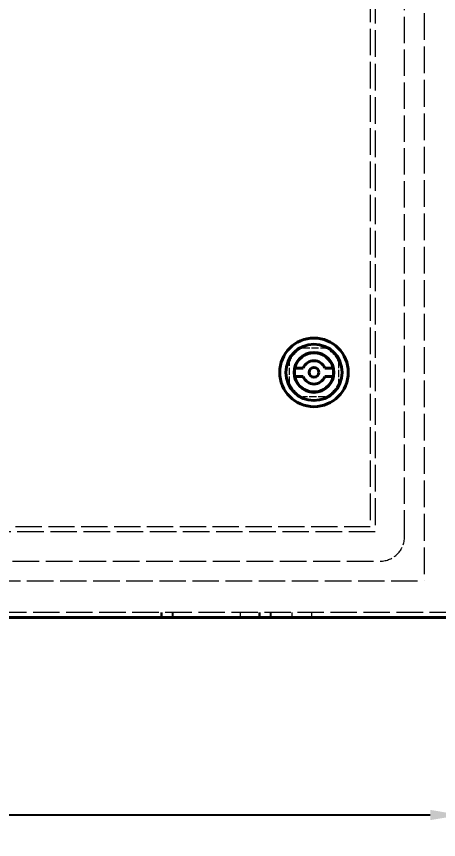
# Model space of a CAD drawing. Header units: millimetres. Extents: x 0 to 5945, y 0 to 4205.
# Drawn here: x 4865.4 to 5037.7, y 1553.2 to 1888.9 of the extents above; entities that cross this region are included whole.
import ezdxf

# ---------------------------------------------------------------- set-up
doc = ezdxf.new("R2010")
doc.units = ezdxf.units.MM
doc.header["$LTSCALE"] = 5
doc.linetypes.add('DASHED', pattern=[0.2067, 0.1654, -0.0413])
for name, color, linetype, lineweight in [('가려진 것(ISO)', 2, 'DASHED', 18), ('가시적인 것(ISO)', 3, 'Continuous', 40), ('치수(ISO)', 2, 'Continuous', 25)]:
    doc.layers.add(name, color=color, linetype=linetype, lineweight=lineweight)
doc.styles.add('치수 텍스트_PSTEK_POSCO', font='isocp.shx')
doc.dimstyles.new('치수_PSTEK_POSCO', dxfattribs={"dimscale": 5, "dimtxt": 3.5, "dimasz": 2.5, "dimexe": 2, "dimexo": 2.5, "dimgap": 1, "dimtad": 1, "dimrnd": 1e-08, "dimdsep": 46, "dimtxsty": '치수 텍스트_PSTEK_POSCO', "dimcen": 0.09, "dimdle": 10, "dimclrd": 7, "dimclre": 7, "dimclrt": 2, "dimadec": 1, "dimazin": 2, "dimtfac": 1, "dimtmove": 0, "dimatfit": 3, "dimfxl": 0, "dimtolj": 1, "dimlwd": -1, "dimlwe": -1, "dimarcsym": 0})

# ---------------------------------------------------------------- blocks, each defined once
blk = doc.blocks.new('*D38')
at = {"layer": 'Defpoints', "color": 0}
for p in [(4516.87, 1643.72), (5046.87, 1643.72), (4516.87, 1563.17)]:
    blk.add_point(p, dxfattribs=at)
at = {"layer": '치수(ISO)', "color": 7}
for p, q in [((4516.87, 1631.22), (4516.87, 1553.17)), ((5046.87, 1631.22), (5046.87, 1553.17)), ((5034.37, 1563.17), (4529.37, 1563.17))]:
    blk.add_line(p, q, dxfattribs=at)
for points in [[(4529.37, 1565.26), (4529.37, 1561.09), (4516.87, 1563.17)], [(5034.37, 1565.26), (5034.37, 1561.09), (5046.87, 1563.17)]]:
    blk.add_solid(points, dxfattribs=at)
at = {"layer": '치수(ISO)', "color": 2, "insert": (4766.12, 1576.92), "char_height": 17.5, "attachment_point": 4, "style": '치수 텍스트_PSTEK_POSCO'}
blk.add_mtext('\\A1;530', dxfattribs=at)

msp = doc.modelspace()

# ---------------------------------------------------------------- linework, layer by layer
at = {"layer": '가려진 것(ISO)', "ltscale": 13.175637}
msp.add_line((5031.874, 2298.721), (5031.874, 1658.721), dxfattribs=at)
at = {"layer": '가려진 것(ISO)', "ltscale": 12.987153}
msp.add_line((5023.874, 1676.721), (5023.874, 2280.721), dxfattribs=at)
at = {"layer": '가려진 것(ISO)', "ltscale": 13.10639}
msp.add_line((5009.874, 2276.721), (5009.874, 1680.721), dxfattribs=at)
at = {"layer": '가려진 것(ISO)', "ltscale": 13.194353}
msp.add_line((5011.874, 2278.721), (5011.874, 1678.721), dxfattribs=at)
at = {"layer": '가려진 것(ISO)', "ltscale": 3.491266}
for p, q in [((4982.291, 1753.721), (4991.456, 1753.721)), ((4976.874, 1739.139), (4976.874, 1748.304)), ((4996.874, 1748.304), (4996.874, 1739.139)), ((4991.456, 1733.721), (4982.291, 1733.721))]:
    msp.add_line(p, q, dxfattribs=at)
at = {"layer": '가려진 것(ISO)', "ltscale": 13.090868}
msp.add_line((5011.874, 1678.721), (4551.874, 1678.721), dxfattribs=at)
at = {"layer": '가려진 것(ISO)', "ltscale": 12.977034}
msp.add_line((5009.874, 1680.721), (4553.874, 1680.721), dxfattribs=at)
at = {"layer": '가려진 것(ISO)', "ltscale": 13.204701}
msp.add_line((4549.874, 1666.721), (5013.874, 1666.721), dxfattribs=at)
at = {"layer": '가려진 것(ISO)', "ltscale": 13.075485}
msp.add_line((4531.874, 1658.721), (5031.874, 1658.721), dxfattribs=at)
at = {"layer": '가려진 것(ISO)', "ltscale": 13.050004}
msp.add_line((5044.874, 1645.721), (4518.874, 1645.721), dxfattribs=at)
at = {"layer": '가려진 것(ISO)', "ltscale": 0.761779}
for p, q in [((4924.374, 1645.721), (4924.374, 1643.721)), ((4924.807, 1645.721), (4924.807, 1643.721)), ((4928.941, 1645.721), (4928.941, 1643.721)), ((4929.374, 1643.721), (4929.374, 1645.721)), ((4956.874, 1643.721), (4956.874, 1645.721)), ((4964.374, 1645.721), (4964.374, 1643.721)), ((4964.807, 1645.721), (4964.807, 1643.721)), ((4968.941, 1645.721), (4968.941, 1643.721)), ((4969.374, 1643.721), (4969.374, 1645.721)), ((4977.874, 1645.721), (4977.874, 1643.721)), ((4985.874, 1645.721), (4985.874, 1643.721))]:
    msp.add_line(p, q, dxfattribs=at)
at = {"layer": '가려진 것(ISO)', "ltscale": 2.98089}
for start, end in [(114.61998, 155.38002), (24.61998, 65.38002), (204.61998, 245.38002), (294.61998, 335.38002)]:
    msp.add_arc((4986.874, 1743.721), 11, start, end, dxfattribs=at)
at = {"layer": '가려진 것(ISO)', "ltscale": 5.983681}
msp.add_arc((5013.874, 1676.721), 10, 270, 0, dxfattribs=at)
at = {"layer": '가시적인 것(ISO)'}
for p, q in [((4979.057, 1745.421), (4982.439, 1745.421)), ((4994.691, 1745.421), (4991.309, 1745.421)), ((4979.057, 1742.021), (4982.439, 1742.021)), ((4994.691, 1742.021), (4991.309, 1742.021)), ((5046.874, 1643.721), (4516.874, 1643.721))]:
    msp.add_line(p, q, dxfattribs=at)
for radius in [14, 11.5, 8.15, 2]:
    msp.add_circle((4986.874, 1743.721), radius, dxfattribs=at)
for radius, start, end in [(8, 12.2689, 167.7311), (4.75, 20.97096, 159.02904), (8, 167.7311, 192.2689), (8, 347.7311, 12.2689), (8, 192.2689, 347.7311), (4.75, 200.97096, 339.02904)]:
    msp.add_arc((4986.874, 1743.721), radius, start, end, dxfattribs=at)

# ---------------------------------------------------------------- dimensions: what is measured, and where the dimension line sits
at = {"layer": '치수(ISO)', "color": 7}
dim = msp.add_linear_dim(base=(4516.874, 1563.174), p1=(5046.874, 1643.721), p2=(4516.874, 1643.721), angle=180, dimstyle='치수_PSTEK_POSCO', override={"dimdec": 2, "dimtp": 0, "dimtm": 0, "dimtdec": 2, "dimtofl": 0, "dimatfit": 1}, dxfattribs=at)
dim.commit()
dim.dimension.update_dxf_attribs({"geometry": '*D38', "text_midpoint": (4781.874, 1563.174), "dimtype": 160})

doc.saveas('drawing.dxf')
